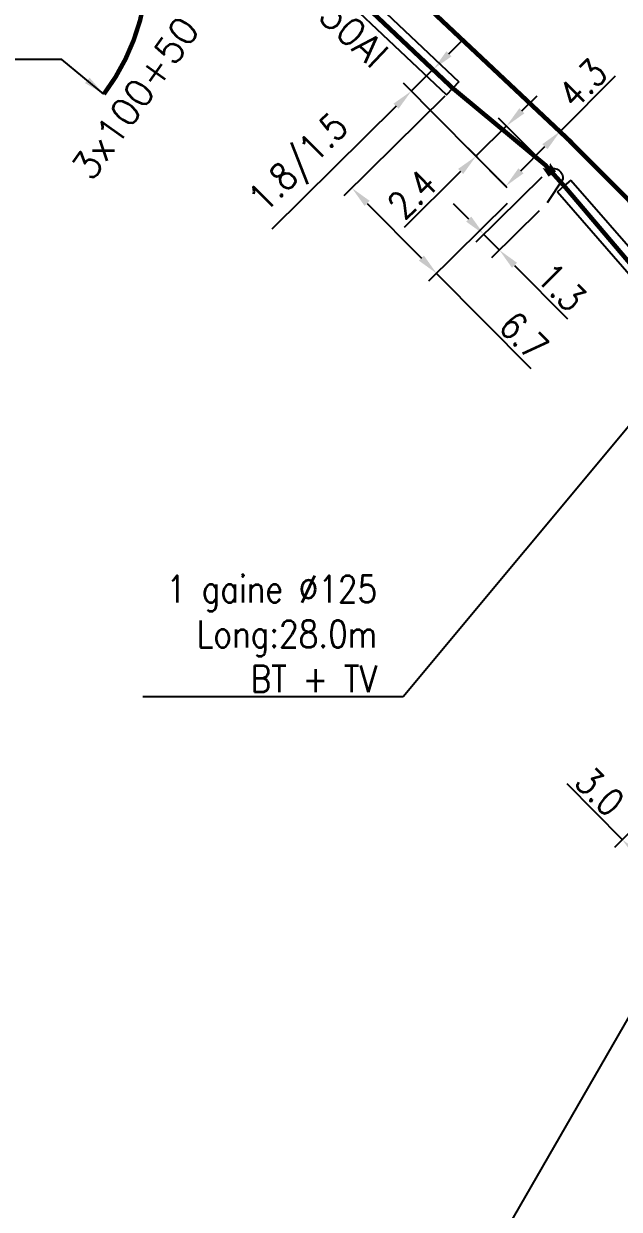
# Model space of a CAD drawing. Header units: millimetres. Extents: x 80000 to 81010, y 144000 to 145002.
# Drawn here: x 80876.8 to 80910, y 144203.9 to 144270 of the extents above; entities that cross this region are included whole.
import ezdxf
from ezdxf.enums import TextEntityAlignment as Align

# ---------------------------------------------------------------- set-up
doc = ezdxf.new("R2010")
doc.units = ezdxf.units.MM
doc.header["$PDMODE"] = 34
doc.linetypes.add('B_ST_AL', pattern=[2000, 1000, 1000])
doc.layers.get('Defpoints').update_dxf_attribs({"linetype": 'CONTINUOUS'})
doc.layers.add('B_100', color=3, linetype='CONTINUOUS')
doc.layers.add('B_400', color=7, linetype='CONTINUOUS')
doc.styles.get("Standard").update_dxf_attribs({"font": 'romans.shx', "width": 0.85})
doc.dimstyles.get("Standard").update_dxf_attribs({"dimtxt": 1.5, "dimasz": 1.2, "dimexe": 0.625, "dimexo": 0.625, "dimgap": 0.25, "dimtad": 1, "dimdec": 1, "dimzin": 0, "dimdsep": 46, "dimtxsty": 'Standard', "dimcen": -0.5, "dimadec": 0, "dimazin": 0, "dimtfac": 1, "dimtdec": 1, "dimtmove": 0, "dimatfit": 3, "dimfxl": 0, "dimtolj": 1, "dimtzin": 0, "dimarcsym": 0})

# ---------------------------------------------------------------- blocks, each defined once
blk = doc.blocks.new('*D165')
at = {"layer": 'B_100', "color": 0, "linetype": 'Continuous', "lineweight": -2, "transparency": 16777216}
for p, q in [((80905.659, 144261.445), (80901.991, 144257.809)), ((80901.59, 144259.101), (80900.745, 144259.953)), ((80905.517, 144259.57), (80902.858, 144256.934)), ((80902.435, 144258.249), (80903.302, 144257.374)), ((80904.146, 144256.522), (80907.095, 144253.546))]:
    blk.add_line(p, q, dxfattribs=at)
at = {"layer": 'B_100', "color": 0, "linetype": 'Continuous', "transparency": 16777216}
for points in [[(80901.732, 144259.242), (80901.448, 144258.96), (80902.435, 144258.249)], [(80904.288, 144256.663), (80904.004, 144256.381), (80903.302, 144257.374)]]:
    blk.add_solid(points, dxfattribs=at)
at = {"layer": 'Defpoints', "color": 0, "linetype": 'Continuous', "transparency": 16777216}
for p in [(80906.103, 144261.885), (80905.961, 144260.01), (80903.302, 144257.374)]:
    blk.add_point(p, dxfattribs=at)
at = {"layer": 'B_100', "color": 0, "linetype": 'Continuous', "transparency": 16777216, "insert": (80906.753, 144255.312), "char_height": 1.5, "attachment_point": 5, "rotation": 314.74382}
blk.add_mtext('\\A1;1.3', dxfattribs=at)
blk = doc.blocks.new('*D179')
at = {"layer": 'B_100', "color": 0, "linetype": 'Continuous', "lineweight": -2, "transparency": 16777216}
for p, q in [((80904.55, 144265.138), (80905.402, 144265.982)), ((80905.42, 144262.555), (80903.257, 144264.737)), ((80903.697, 144264.293), (80901.993, 144262.603)), ((80903.715, 144260.865), (80901.553, 144263.047)), ((80901.14, 144261.759), (80897.992, 144258.639))]:
    blk.add_line(p, q, dxfattribs=at)
at = {"layer": 'B_100', "color": 0, "linetype": 'Continuous', "transparency": 16777216}
for points in [[(80904.409, 144265.28), (80904.69, 144264.995), (80903.697, 144264.293)], [(80901, 144261.901), (80901.281, 144261.617), (80901.993, 144262.603)]]:
    blk.add_solid(points, dxfattribs=at)
at = {"layer": 'Defpoints', "color": 0, "linetype": 'Continuous', "transparency": 16777216}
for p in [(80901.993, 144262.603), (80905.86, 144262.111), (80904.155, 144260.421)]:
    blk.add_point(p, dxfattribs=at)
at = {"layer": 'B_100', "color": 0, "linetype": 'Continuous', "transparency": 16777216, "insert": (80898.436, 144260.487), "char_height": 1.5, "attachment_point": 5, "rotation": 44.74382}
blk.add_mtext('\\A1;2.4', dxfattribs=at)
blk = doc.blocks.new('*D680')
at = {"layer": 'B_100', "color": 0, "linetype": 'Continuous', "lineweight": -2, "transparency": 16777216}
for p, q in [((80906.682, 144263.993), (80909.761, 144267.096)), ((80906.726, 144263.949), (80906.239, 144264.433)), ((80904.499, 144261.792), (80905.837, 144263.141)), ((80903.697, 144260.897), (80903.21, 144261.381))]:
    blk.add_line(p, q, dxfattribs=at)
at = {"layer": 'B_100', "color": 0, "linetype": 'Continuous', "transparency": 16777216}
for points in [[(80905.695, 144263.282), (80905.979, 144263), (80906.682, 144263.993)], [(80904.357, 144261.933), (80904.641, 144261.651), (80903.653, 144260.94)]]:
    blk.add_solid(points, dxfattribs=at)
at = {"layer": 'Defpoints', "color": 0, "linetype": 'Continuous', "transparency": 16777216}
for p in [(80907.17, 144263.509), (80903.653, 144260.94), (80904.141, 144260.456)]:
    blk.add_point(p, dxfattribs=at)
at = {"layer": 'B_100', "color": 0, "linetype": 'Continuous', "transparency": 16777216, "insert": (80907.935, 144266.674), "char_height": 1.5, "attachment_point": 5, "rotation": 45.21896}
blk.add_mtext('\\A1;4.3', dxfattribs=at)
blk = doc.blocks.new('*D1420')
at = {"layer": 'B_400', "color": 0, "linetype": 'Continuous', "lineweight": -2, "transparency": 16777216}
for p, q in [((80900.255, 144265.957), (80894.639, 144260.391)), ((80895.928, 144259.979), (80898.954, 144256.926)), ((80903.726, 144259.966), (80899.355, 144255.633)), ((80899.799, 144256.073), (80905.049, 144250.776))]:
    blk.add_line(p, q, dxfattribs=at)
at = {"layer": 'B_400', "color": 0, "linetype": 'Continuous', "transparency": 16777216}
for points in [[(80896.07, 144260.119), (80895.786, 144259.838), (80895.083, 144260.831)], [(80899.096, 144257.066), (80898.812, 144256.785), (80899.799, 144256.073)]]:
    blk.add_solid(points, dxfattribs=at)
at = {"layer": 'Defpoints', "color": 0, "linetype": 'Continuous', "transparency": 16777216}
for p in [(80900.699, 144266.397), (80904.17, 144260.406), (80899.799, 144256.073)]:
    blk.add_point(p, dxfattribs=at)
at = {"layer": 'B_400', "color": 0, "linetype": 'Continuous', "transparency": 16777216, "insert": (80904.664, 144252.585), "char_height": 1.5, "attachment_point": 5, "rotation": 314.74382}
blk.add_mtext('\\A1;6.7', dxfattribs=at)
blk = doc.blocks.new('*D1421')
at = {"layer": 'B_400', "color": 0, "linetype": 'Continuous', "lineweight": -2, "transparency": 16777216}
for p, q in [((80900.487, 144268.315), (80901.339, 144269.16)), ((80899.635, 144267.47), (80898.391, 144266.238)), ((80900.259, 144266.841), (80899.195, 144267.914)), ((80903.73, 144260.85), (80897.951, 144266.682)), ((80897.538, 144265.393), (80890.616, 144258.532))]:
    blk.add_line(p, q, dxfattribs=at)
at = {"layer": 'B_400', "color": 0, "linetype": 'Continuous', "transparency": 16777216}
for points in [[(80900.346, 144268.457), (80900.628, 144268.173), (80899.635, 144267.47)], [(80897.398, 144265.535), (80897.679, 144265.251), (80898.391, 144266.238)]]:
    blk.add_solid(points, dxfattribs=at)
at = {"layer": 'Defpoints', "color": 0, "linetype": 'Continuous', "transparency": 16777216}
for p in [(80898.391, 144266.238), (80900.699, 144266.397), (80904.17, 144260.406)]:
    blk.add_point(p, dxfattribs=at)
at = {"layer": 'B_400', "color": 0, "linetype": 'Continuous', "transparency": 16777216, "insert": (80892.249, 144262.112), "char_height": 1.5, "attachment_point": 5, "rotation": 44.74382}
blk.add_mtext('\\A1;1.8/1.5', dxfattribs=at)
blk = doc.blocks.new('*D1424')
at = {"layer": 'B_400', "color": 0, "linetype": 'Continuous', "lineweight": -2, "transparency": 16777216}
for p, q in [((80925.558, 144239.781), (80909.705, 144224.069)), ((80926.746, 144236.74), (80911.814, 144221.941)), ((80910.149, 144224.509), (80907.072, 144227.614)), ((80911.413, 144223.233), (80910.994, 144223.657))]:
    blk.add_line(p, q, dxfattribs=at)
at = {"layer": 'B_400', "color": 0, "linetype": 'Continuous', "transparency": 16777216}
for points in [[(80911.136, 144223.797), (80910.852, 144223.516), (80910.149, 144224.509)], [(80911.555, 144223.374), (80911.271, 144223.093), (80912.258, 144222.381)]]:
    blk.add_solid(points, dxfattribs=at)
at = {"layer": 'Defpoints', "color": 0, "linetype": 'Continuous', "transparency": 16777216}
for p in [(80926.002, 144240.221), (80927.19, 144237.18), (80910.149, 144224.509)]:
    blk.add_point(p, dxfattribs=at)
at = {"layer": 'B_400', "color": 0, "linetype": 'Continuous', "transparency": 16777216, "insert": (80908.898, 144227.191), "char_height": 1.5, "attachment_point": 5, "rotation": 314.74382}
blk.add_mtext('\\A1;3.0', dxfattribs=at)

msp = doc.modelspace()

# ---------------------------------------------------------------- linework, layer by layer
at = {"layer": 'B_100', "linetype": 'B_ST_AL', "const_width": 0.25, "flags": 128}
for points in [[(80877.041, 144285.149), (80877.16, 144284.976, 0.175797), (80878.3, 144284.163), (80879.2, 144283.831), (80881.987, 144281.89), (80881.987, 144281.89, 0.090071), (80889.314, 144277.925, -0.14458), (80895.08, 144274.886), (80907.17, 144263.509), (80916.85, 144253.77), (80921.358, 144249.173), (80922.996, 144247.503, -0.283305), (80924.073, 144244.212, 0.200388), (80923.919, 144240.946), (80925.622, 144239.122), (80925.921, 144238.244), (80920.062, 144221.005), (80920.597, 144220.565)], [(80877.452, 144285.433), (80877.572, 144285.259, 0.362806), (80879.491, 144284.726, -0.1311), (80879.931, 144284.749, -0.038064), (80880.271, 144284.623), (80882.394, 144283.686), (80900.699, 144266.397), (80905.86, 144262.111), (80906.908, 144260.949), (80913.036, 144253.734), (80918.116, 144248.466), (80919.407, 144247.116), (80926.002, 144240.221), (80926.78, 144239.463), (80926.927, 144238.254), (80921.228, 144221.333)], [(80882.27, 144278.549, -0.086287), (80883.13, 144276.973, -0.24377), (80881.262, 144266.07)]]:
    msp.add_lwpolyline(points, format="xyb", dxfattribs=at)
at = {"layer": 'B_100', "linetype": 'B_ST_AL', "const_width": 0.5, "elevation": 0.5, "flags": 128}
msp.add_lwpolyline([(80905.909, 144262.098), (80906.247, 144261.61), (80906.247, 144261.61), (80905.909, 144262.098)], close=True, dxfattribs=at)
at = {"layer": 'B_100', "linetype": 'B_ST_AL', "flags": 128}
msp.add_lwpolyline([(80906.103, 144261.885, -0.563321), (80906.842, 144261.327), (80905.961, 144260.01)], format="xyb", dxfattribs=at)
at = {"layer": 'B_400', "color": 7, "linetype": 'CONTINUOUS'}
for p, q in [((80882.737, 144284.05), (80901.042, 144266.76)), ((80882.05, 144283.323), (80900.356, 144266.033)), ((80901.042, 144266.76), (80900.699, 144266.397)), ((80900.356, 144266.033), (80900.699, 144266.397)), ((80906.531, 144260.621), (80906.908, 144260.949)), ((80907.286, 144261.277), (80906.908, 144260.949)), ((80907.286, 144261.277), (80915.132, 144252.253)), ((80906.531, 144260.621), (80914.394, 144251.578))]:
    msp.add_line(p, q, dxfattribs=at)

# ---------------------------------------------------------------- texts
at = {"layer": 'B_100', "linetype": 'Continuous'}
for s, rotation, p in [('4x150Al', 316.63438, (80893.855, 144270.66)), ('3x100+50', 54.49015, (80883.008, 144265.838))]:
    msp.add_text(s, height=1.5, rotation=rotation, dxfattribs=at).set_placement(p, align=Align.MIDDLE)
at = {"layer": 'B_400', "linetype": 'Continuous', "insert": (80896.486, 144232.726), "char_height": 1.5, "attachment_point": 9}
msp.add_mtext('1 gaine %%C125\\PLong:28.0m\\PBT + TV', dxfattribs=at)

# ---------------------------------------------------------------- dimensions: what is measured, and where the dimension line sits
at = {"layer": 'B_100', "linetype": 'Continuous'}
for base, p1, p2, angle, picture, middle in [((80903.653, 144260.94), (80907.17, 144263.509), (80904.141, 144260.456), 225.21896, '*D680', (80908.644, 144265.97)), ((80901.993, 144262.603), (80905.86, 144262.111), (80904.155, 144260.421), 224.74382, '*D179', (80899.14, 144259.776))]:
    dim = msp.add_linear_dim(base=base, p1=p1, p2=p2, angle=angle, dimstyle='Standard', dxfattribs=at)
    dim.commit()
    dim.dimension.update_dxf_attribs({"geometry": picture, "text_midpoint": middle, "dimtype": 161})
dim = msp.add_linear_dim(base=(80903.302, 144257.374), p1=(80906.103, 144261.885), p2=(80905.961, 144260.01), angle=314.74382, text='1.3', dimstyle='Standard', dxfattribs=at)
dim.commit()
dim.dimension.update_dxf_attribs({"geometry": '*D165', "text_midpoint": (80906.043, 144254.608), "dimtype": 160})
at = {"layer": 'B_400', "linetype": 'Continuous'}
dim = msp.add_linear_dim(base=(80898.391, 144266.238), p1=(80900.699, 144266.397), p2=(80904.17, 144260.406), angle=44.74382, text='1.8/1.5', dimstyle='Standard', override={"dimfxl": 1.25}, dxfattribs=at)
dim.commit()
dim.dimension.update_dxf_attribs({"geometry": '*D1421', "text_midpoint": (80893.23, 144261.123), "dimtype": 160})
dim = msp.add_linear_dim(base=(80899.799, 144256.073), p1=(80900.699, 144266.397), p2=(80904.17, 144260.406), angle=134.74382, dimstyle='Standard', override={"dimfxl": 1.25}, dxfattribs=at)
dim.commit()
dim.dimension.update_dxf_attribs({"geometry": '*D1420', "text_midpoint": (80903.954, 144251.881), "dimtype": 160})
dim = msp.add_linear_dim(base=(80910.149, 144224.509), p1=(80927.19, 144237.18), p2=(80926.002, 144240.221), angle=134.74382, dimstyle='Standard', dxfattribs=at)
dim.commit()
dim.dimension.update_dxf_attribs({"geometry": '*D1424', "text_midpoint": (80908.188, 144226.488), "dimtype": 160})

# ---------------------------------------------------------------- leaders
at = {"layer": 'B_100', "linetype": 'Continuous', "annotation_type": 0, "has_hookline": 1, "hookline_direction": 1, "text_width": 8.804}
msp.add_leader([(80881.262, 144266.07), (80878.92, 144268.005), (80877.72, 144268.005)], dimstyle='Standard', dxfattribs=at)
at = {"layer": 'B_100', "linetype": 'Continuous'}
msp.add_leader([(80900.372, 144196.996), (80919.921, 144230.965)], dimstyle='Standard', override={"dimfxl": 1.25}, dxfattribs=at)
at = {"layer": 'B_400', "linetype": 'Continuous', "annotation_type": 0, "has_hookline": 1, "hookline_direction": 1, "text_width": 13.054}
msp.add_leader([(80914.095, 144251.884), (80897.936, 144232.476), (80896.736, 144232.476)], dimstyle='Standard', override={"dimfxl": 1.25}, dxfattribs=at)

doc.saveas('drawing.dxf')
